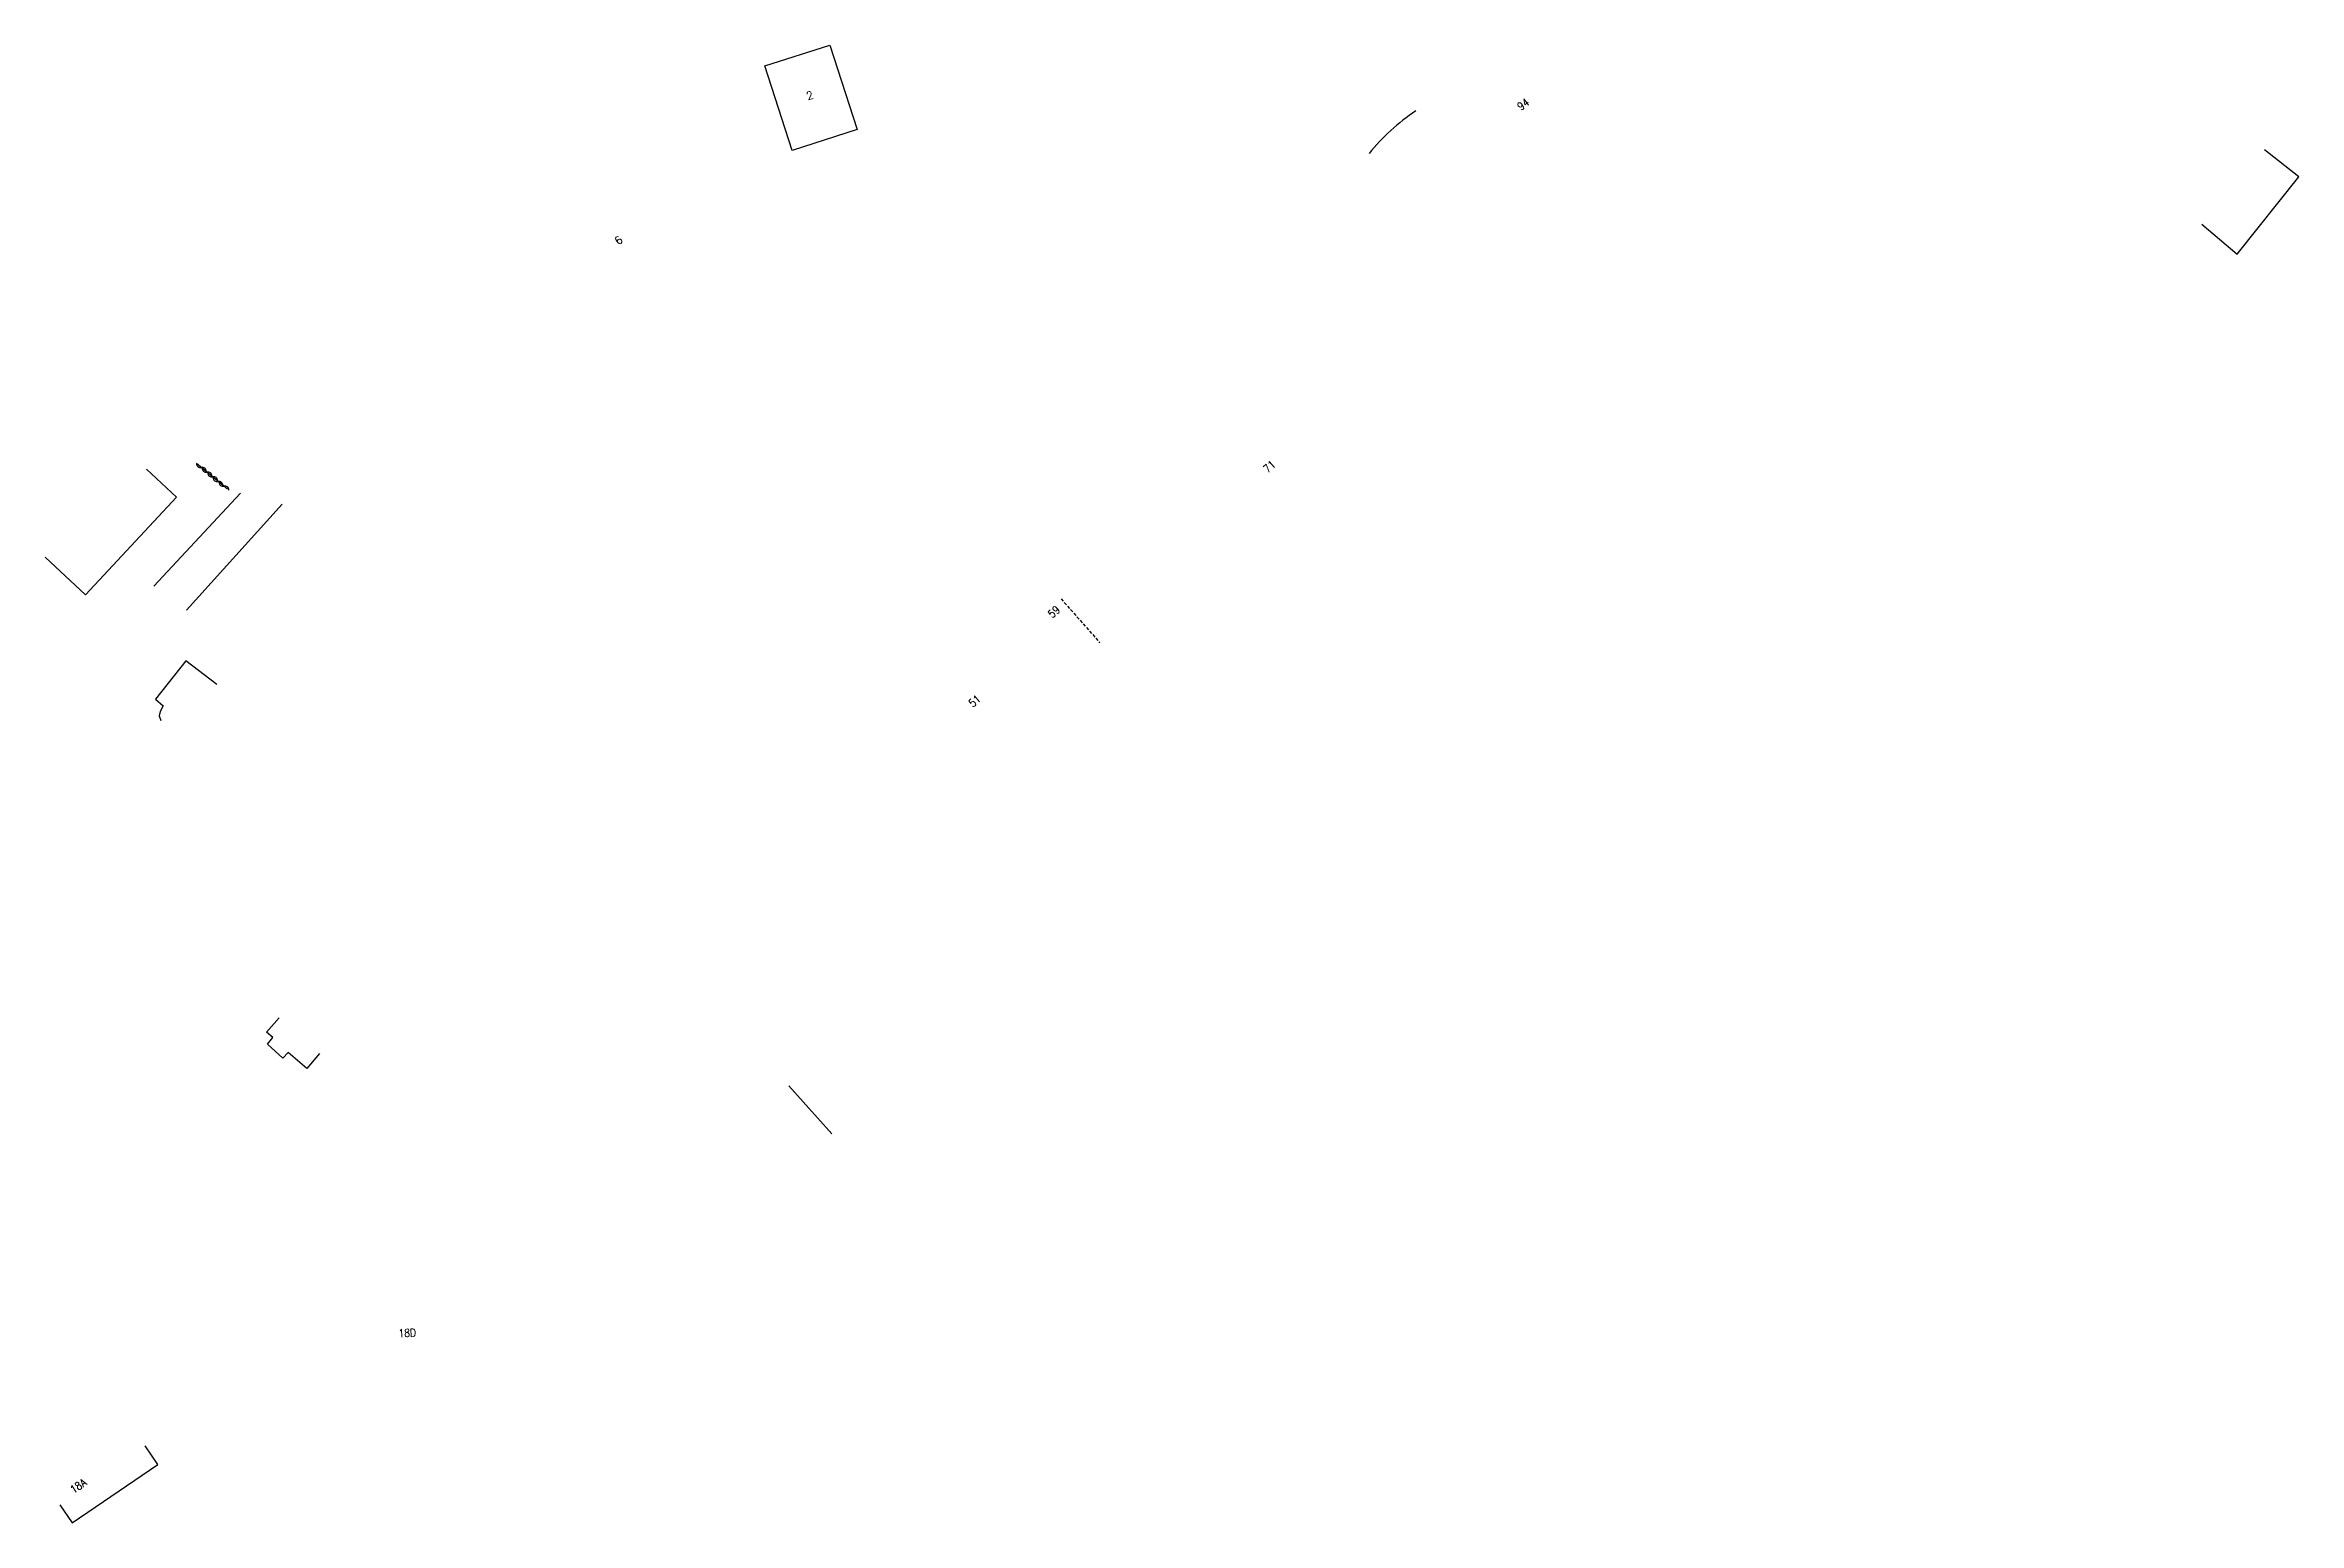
# Model space of a CAD drawing. Header units: millimetres. Extents: x 185001 to 185969, y 128993 to 129990.
# Drawn here: x 185522.9 to 185877.4, y 129232.2 to 129464.7 of the extents above; entities that cross this region are included whole.
import ezdxf
from ezdxf.enums import TextEntityAlignment as Align

# ---------------------------------------------------------------- set-up
doc = ezdxf.new("R2010")
doc.units = ezdxf.units.MM
doc.linetypes.add('DASHED', pattern=[0.75, 0.5, -0.25])
doc.layers.get('0').update_dxf_attribs({"linetype": 'CONTINUOUS'})
for name, color, linetype in [('w0001', 6, 'DASHED'), ('w0008', 7, 'CONTINUOUS'), ('w0100', 7, 'CONTINUOUS'), ('w0310', 3, 'CONTINUOUS'), ('W0330', 7, 'CONTINUOUS'), ('W0984', 7, 'CONTINUOUS'), ('w0991', 7, 'CONTINUOUS')]:
    doc.layers.add(name, color=color, linetype=linetype)
doc.styles.get("Standard").update_dxf_attribs({"font": 'romans.shx', "width": 0.85})

# ---------------------------------------------------------------- blocks, each defined once
blk = doc.blocks.new('t310o')
at = {"color": 0, "linetype": 'Continuous'}
for centre, start, end in [((-0.5, 0.38), 216.8699, 323.1304), ((0.5, -0.37), 36.8699, 143.1303)]:
    blk.add_arc(centre, 0.625, start, end, dxfattribs=at)

msp = doc.modelspace()

# ---------------------------------------------------------------- linework, layer by layer
at = {"layer": 'w0001', "color": 252, "flags": 128}
msp.add_lwpolyline([(185682.75, 129377.56), (185688.84, 129370.65)], dxfattribs=at)
at = {"layer": 'w0008', "color": 252, "flags": 128}
for points in [[(185553.66, 129394.16), (185540.03, 129379.54)], [(185545.21, 129375.8), (185560.21, 129392.46), (185560.21, 129392.46)]]:
    msp.add_lwpolyline(points, dxfattribs=at)
at = {"layer": 'w0100', "color": 252}
msp.add_lwpolyline([(185646.36, 129464.67), (185650.65, 129451.38), (185640.43, 129448.09), (185636.15, 129461.38)], close=True, dxfattribs=at)
at = {"layer": 'w0100', "color": 252, "ltscale": 0.5, "flags": 128}
msp.add_lwpolyline([(185862.13, 129436.49), (185867.72, 129431.78), (185877.42, 129443.94), (185871.99, 129448.21)], dxfattribs=at)
at = {"layer": 'w0100', "color": 252, "flags": 128}
for points in [[(185538.88, 129397.96), (185543.63, 129393.53), (185529.32, 129378.17), (185522.94, 129384.11)], [(185566.1, 129306.02), (185564.11, 129303.71), (185561.17, 129306.22), (185560.36, 129305.3), (185557.94, 129307.51), (185558.75, 129308.57), (185557.78, 129309.42), (185559.74, 129311.66)], [(185646.68, 129293.43), (185639.9, 129300.98)], [(185525.25, 129235.05), (185527.22, 129232.21), (185540.69, 129241.41), (185538.68, 129244.33)]]:
    msp.add_lwpolyline(points, dxfattribs=at)
at = {"layer": 'w0100', "color": 252}
msp.add_lwpolyline([(185549.95, 129364.11), (185545.06, 129367.82), (185540.31, 129361.79), (185541.49, 129360.74), (185541.04, 129359.82), (185540.89, 129359.16), (185541.16, 129358.42), (185541.16, 129358.42), (185541.16, 129358.42)], dxfattribs=at)
at = {"layer": 'w0310', "color": 252}
msp.add_line((185551.61, 129394.83), (185546.75, 129398.87), dxfattribs=at)
at = {"layer": 'W0330', "color": 252}
msp.add_lwpolyline([(185738.52, 129454.33, 0.072636), (185731.18, 129447.61)], format="xyb", dxfattribs=at)

# ---------------------------------------------------------------- block references
at = {"layer": 'w0310', "color": 252}
for p, rotation in [((185547.52, 129398.23), 320.2901479808313), ((185548.41, 129397.49), 320.2901479808312), ((185549.3, 129396.75), 320.2901479808312), ((185550.15, 129396.01), 320.2901479808312), ((185551.07, 129395.28), 320.2901479808312)]:
    msp.add_blockref('t310o', p, dxfattribs=dict(at, rotation=rotation))

# ---------------------------------------------------------------- texts
at = {"layer": 'W0984', "color": 252, "width": 0.85}
for s, rotation, p in [('94', 36.991, (185755.42, 129455.35)), ('71', 41.8749, (185715.49, 129398.36)), ('59', 41.3682, (185681.62, 129375.52)), ('51', 41.3682, (185669.14, 129361.49)), ('18D', 2.4398, (185579.9, 129262.09)), ('18A', 34.633, (185528.16, 129238.02))]:
    msp.add_text(s, height=1.25, rotation=rotation, dxfattribs=at).set_placement(p, align=Align.MIDDLE)
at = {"layer": 'w0991', "color": 252}
for s, rotation, p in [('2', 18.015, (185643.21, 129456.76)), ('6', 37.5236, (185613.15, 129433.96))]:
    msp.add_text(s, height=1.25, rotation=rotation, dxfattribs=at).set_placement(p, align=Align.MIDDLE)

doc.saveas('drawing.dxf')
